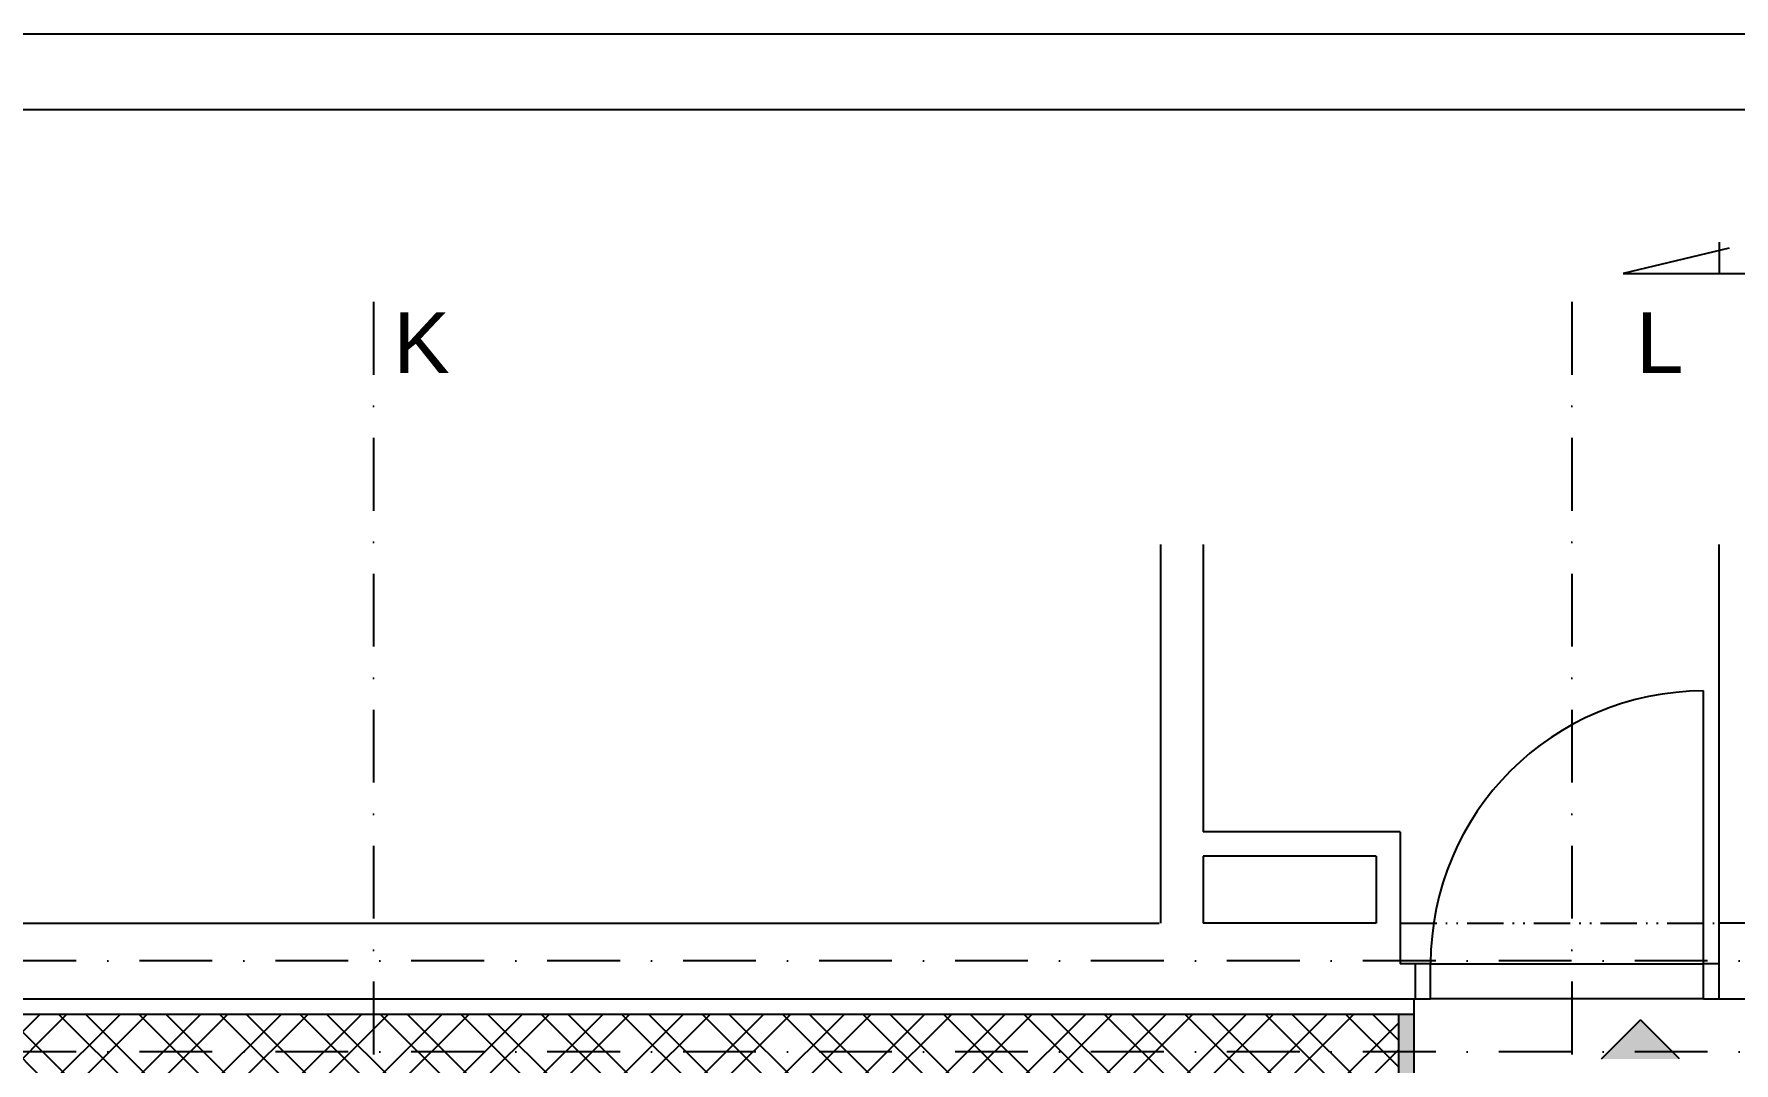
# Model space of a CAD drawing. Extents: x 4511820 to 5180432, y -1526536 to -944957.
# Drawn here: x 5030987 to 5036591, y -1312547 to -1309155 of the extents above; entities that cross this region are included whole.
import ezdxf

# ---------------------------------------------------------------- set-up
doc = ezdxf.new("R2010")
doc.units = 0
doc.header["$MEASUREMENT"] = 0
doc.linetypes.add('ACAD_ISO12W100', pattern=[22, 12, -3, 0.5, -3, 0.5, -3])
doc.linetypes.add('BODKOCIARKOVANA_3', pattern=[5.6, 3, -1.3, 0, -1.3])
doc.layers.get('0').update_dxf_attribs({"linetype": 'CONTINUOUS'})
doc.layers.get('Defpoints').update_dxf_attribs({"color": 61, "linetype": 'CONTINUOUS'})
for name, color, linetype in [('DVERE', 45, 'CONTINUOUS'), ('KÓTY', 4, 'CONTINUOUS'), ('MÚRY', 1, 'CONTINUOUS'), ('osi', 253, 'CONTINUOUS'), ('TENKÁ', 7, 'CONTINUOUS'), ('ŠRAFY', 82, 'CONTINUOUS')]:
    doc.layers.add(name, color=color, linetype=linetype)
doc.styles.add('styl1', font='arial.ttf')
doc.styles.add('STYLE1', font='isocp.shx')
doc.dimstyles.new('STANDARD-50', dxfattribs={"dimtxt": 125, "dimasz": 150, "dimexe": 10, "dimexo": 200, "dimgap": 20, "dimtad": 1, "dimdsep": 46, "dimlunit": 6, "dimtxsty": 'STYLE1', "dimblk1": 'OBLIQUE', "dimblk2": 'OBLIQUE', "dimsah": 1, "dimcen": 2.5, "dimse1": 1, "dimse2": 1, "dimadec": 0, "dimazin": 0, "dimtfac": 1, "dimtmove": 1, "dimatfit": 3, "dimldrblk": 'OBLIQUE', "dimfxl": 1, "dimtolj": 1, "dimtzin": 0, "dimarcsym": 0})

# ---------------------------------------------------------------- blocks, each defined once
blk = doc.blocks.new('_OBLIQUE')
at = {"color": 0, "linetype": 'ByBlock'}
blk.add_line((-0.5, -0.5), (0.5, 0.5), dxfattribs=at)
blk = doc.blocks.new('*D23317')
at = {"layer": 'Defpoints', "color": 0}
for p in [(5037041, -1312335.2), (5036721, -1318755.2), (5037016, -1318755.2)]:
    blk.add_point(p, dxfattribs=at)
at = {"layer": 'KÓTY', "color": 0, "lineweight": -2}
blk.add_line((5036721, -1312335.2), (5036721, -1318755.2), dxfattribs=at)
at = {"layer": 'KÓTY', "color": 0, "linetype": 'ByBlock', "lineweight": -2, "xscale": 150, "yscale": 150, "zscale": 150}
for p, rotation in [((5036721, -1312335.2), 90), ((5036721, -1318755.2), 270)]:
    blk.add_blockref('_OBLIQUE', p, dxfattribs=dict(at, rotation=rotation))
at = {"layer": 'KÓTY', "color": 0, "insert": (5036617.5, -1315935), "char_height": 125, "attachment_point": 5, "rotation": 90, "style": 'STYLE1'}
blk.add_mtext('\\A1;6ﾠ420', dxfattribs=at)

msp = doc.modelspace()

# ---------------------------------------------------------------- hatches: boundary and pattern name
at = {"layer": 'TENKÁ'}
h = msp.add_hatch(color=256, dxfattribs=at)
h.dxf.hatch_style = 1
h.paths.add_polyline_path([(5036410.91, -1312533.102), (5036154.09, -1312533.102), (5036282.5, -1312404.691)])
at = {"layer": 'ŠRAFY'}
h = msp.add_hatch(dxfattribs=at)
h.set_pattern_fill('ANSI32', color=256, scale=500)
h.set_pattern_definition([(45, (584112, -84217.88), (-132.5825215, 132.5825215), []), (45, (584200.39, -84217.88), (-132.5825215, 132.5825215), [])])
h.paths.add_polyline_path([(5035486, -1312385.191), (5027241, -1312385.191), (5027241, -1312635.191), (5027621, -1312635.191), (5031841, -1312635.191), (5031956, -1312635.191), (5032956, -1312635.191), (5033071, -1312635.191), (5033096, -1312635.191), (5035346, -1312635.191), (5035371, -1312635.191), (5035486, -1312635.191)])
h = msp.add_hatch(dxfattribs=at)
h.set_pattern_fill('ANSI32', color=256, scale=500, angle=90)
h.set_pattern_definition([(135, (400449.4, -131298.9), (-132.5825215, -132.5825215), []), (135, (400449.4, -131210.52), (-132.5825215, -132.5825215), [])])
h.paths.add_polyline_path([(5027241, -1312385.191), (5027241, -1312635.191), (5027621, -1312635.191), (5031841, -1312635.191), (5031956, -1312635.191), (5032956, -1312635.191), (5033071, -1312635.191), (5033096, -1312635.191), (5035346, -1312635.191), (5035371, -1312635.191), (5035486, -1312635.191), (5035486, -1312385.191)])
h = msp.add_hatch(dxfattribs=at)
h.set_pattern_fill('DOTS', color=256, scale=250, angle=90)
h.set_pattern_definition([(90, (-71441.844, -199631), (-15.625, 7.8125), [0, -15.625])])
h.paths.add_polyline_path([(5035536, -1312385.191), (5035486, -1312385.191), (5035486, -1312635.191), (5035486, -1314635.191), (5035536, -1314635.191)])

# ---------------------------------------------------------------- linework, layer by layer
at = {"layer": 'DVERE'}
for p, q in [((5036491, -1312220.191), (5036491, -1311320.191)), ((5035591, -1312220.191), (5036491, -1312220.191)), ((5036491, -1312335.191), (5035591, -1312335.191))]:
    msp.add_line(p, q, dxfattribs=at)
msp.add_arc((5036491, -1312220.191), 900, 90, 180, dxfattribs=at)
at = {"layer": 'MÚRY'}
for p, q in [((5034701, -1310838), (5034701, -1312085.191)), ((5034841, -1310838), (5034841, -1311785.191)), ((5035491, -1311785.191), (5034841, -1311785.191)), ((5035491, -1311785.191), (5035491, -1312220.191)), ((5034841, -1311865.191), (5034841, -1312085.191)), ((5035411, -1311865.191), (5034841, -1311865.191)), ((5035411, -1311865.191), (5035411, -1312085.191)), ((5028856, -1312085.191), (5034696, -1312085.191)), ((5035411, -1312085.191), (5034841, -1312085.191)), ((5035591, -1312220.191), (5035491, -1312220.191)), ((5035591, -1312335.191), (5035591, -1312220.191)), ((5036491, -1312335.191), (5036491, -1312220.191)), ((5036541, -1312220.191), (5036491, -1312220.191)), ((5035536, -1312335.191), (5035536, -1314635.191)), ((5035536, -1312335.191), (5035591, -1312335.191)), ((5036491, -1312335.191), (5037041, -1312335.191))]:
    msp.add_line(p, q, dxfattribs=at)
at = {"layer": 'MÚRY', "ltscale": 0.25}
msp.add_line((5036541, -1310838), (5036541, -1312220.191), dxfattribs=at)
at = {"layer": 'osi', "linetype": 'BODKOCIARKOVANA_3', "ltscale": 80}
for p, q in [((5032106, -1310038), (5032106, -1347555.191)), ((5036056, -1310038), (5036056, -1347555.191)), ((5041881, -1312210.191), (4978211, -1312210.191)), ((5041881, -1312510.191), (4978211, -1312510.191))]:
    msp.add_line(p, q, dxfattribs=at)
at = {"layer": 'TENKÁ', "color": 7}
for p, q in [((5065037, -1309154.796), (4975746, -1309154.796)), ((5064787, -1309404.796), (4975996, -1309404.796))]:
    msp.add_line(p, q, dxfattribs=at)
at = {"layer": 'TENKÁ'}
for p, q in [((5036543.5, -1309944.074), (5036543.5, -1309840.824)), ((5036543.5, -1309944.074), (5036543.5, -1309840.824)), ((5036574.625, -1309860.949), (5036226, -1309944.074)), ((5036574.625, -1309860.949), (5036226, -1309944.074)), ((5036226, -1309944.074), (5036861, -1309944.074)), ((5036226, -1309944.074), (5036861, -1309944.074)), ((5036656, -1312085.191), (5036541, -1312085.191)), ((5035541, -1312335.191), (5035541, -1312220.191)), ((5036541, -1312220.191), (5036541, -1312335.191)), ((5027081, -1312335.191), (5035536, -1312335.191)), ((5027081, -1312385.191), (5035486, -1312385.191)), ((5035486, -1314635.191), (5035486, -1312385.191)), ((5035486, -1312385.191), (5035536, -1312385.191)), ((5036154.09, -1312533.102), (5036282.5, -1312404.691)), ((5036410.91, -1312533.102), (5036282.5, -1312404.691))]:
    msp.add_line(p, q, dxfattribs=at)
at = {"layer": 'TENKÁ', "linetype": 'ACAD_ISO12W100', "ltscale": 10}
msp.add_line((5035491, -1312085.191), (5036541, -1312085.191), dxfattribs=at)

# ---------------------------------------------------------------- texts
at = {"layer": 'TENKÁ', "ltscale": 0.25, "style": 'styl1'}
for s, p in [('K', (5032171.554, -1310272.5)), ('L', (5036268.554, -1310272.5))]:
    msp.add_text(s, height=200, dxfattribs=at).set_placement(p)

# ---------------------------------------------------------------- dimensions: what is measured, and where the dimension line sits
at = {"layer": 'KÓTY'}
dim = msp.add_linear_dim(base=(5036721, -1318755.191), p1=(5037041, -1312335.191), p2=(5037016, -1318755.191), angle=90, dimstyle='STANDARD-50', dxfattribs=at)
dim.commit()
dim.dimension.update_dxf_attribs({"geometry": '*D23317', "text_midpoint": (5036700, -1315935), "dimtype": 160})

doc.saveas('drawing.dxf')
